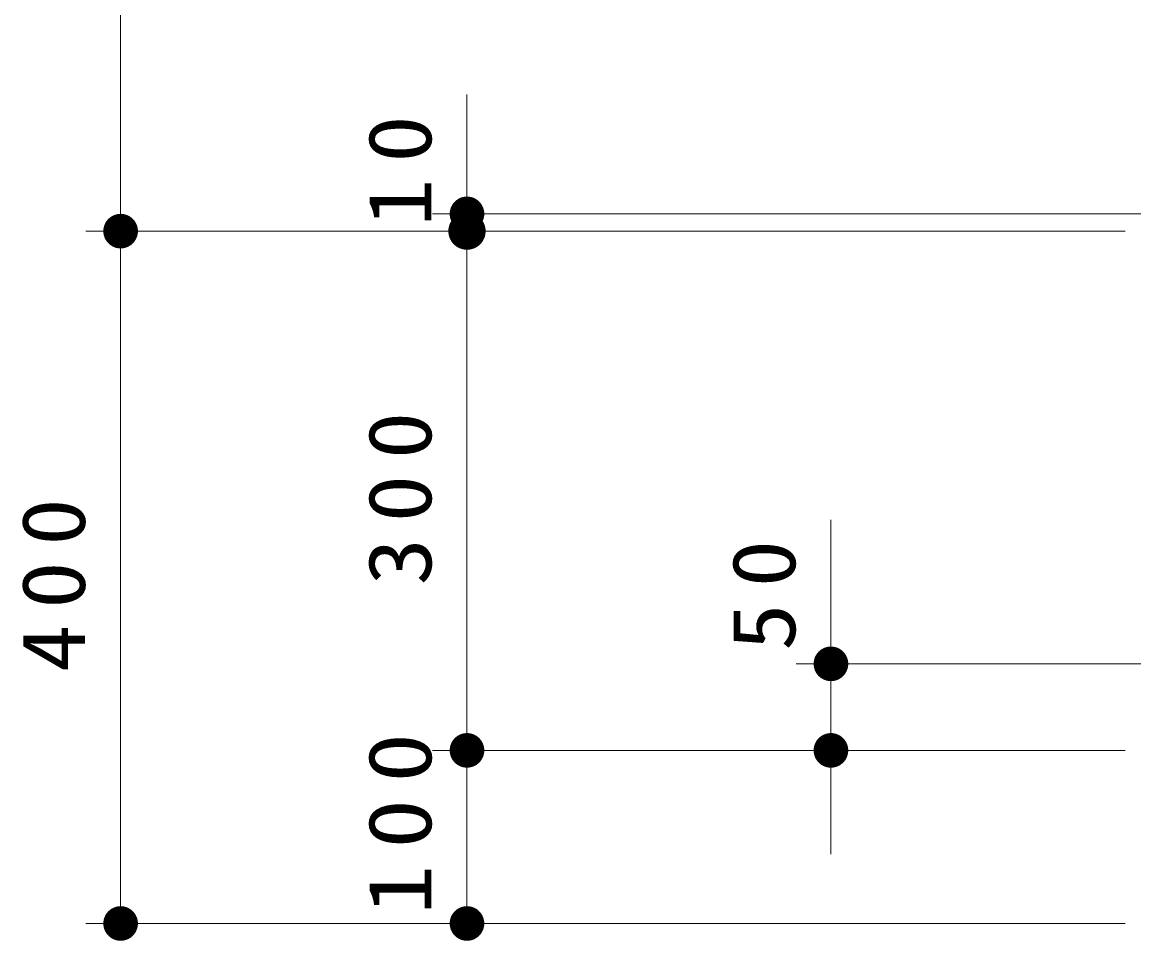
# Model space of a CAD drawing. Units: millimetres on the paper, with parts at other scales. Extents: x -365 to 0, y -5 to 257.
# Drawn here: x -240.15 to -208.06, y 75.77 to 102.31 of the extents above; entities that cross this region are included whole.
import ezdxf

# ---------------------------------------------------------------- set-up
doc = ezdxf.new("R2010")
doc.units = ezdxf.units.MM
doc.layers.add('1_20', color=7, linetype='Continuous', lineweight=25)
doc.styles.add('ＭＳ ゴシック', font='')
doc.styles.get('ＭＳ ゴシック').set_extended_font_data('MS Gothic')

# ---------------------------------------------------------------- blocks, each defined once
blk = doc.blocks.new('filled_dot')
at = {"color": 0, "linetype": 'Continuous', "lineweight": -2, "const_width": 1.25}
blk.add_lwpolyline([(-0.625, 0, 1), (0.625, 0, 1)], format="xyb", close=True, dxfattribs=at)

msp = doc.modelspace()

# ---------------------------------------------------------------- linework, layer by layer
at = {"layer": '1_20', "lineweight": 13}
for p, q in [((-237.309, 96.273), (-237.309, 116.273)), ((-227.309, 96.273), (-227.309, 100.216)), ((-205.309, 96.772), (-228.309, 96.772)), ((-208.309, 96.273), (-238.309, 96.273)), ((-237.309, 76.273), (-237.309, 96.273)), ((-227.309, 81.273), (-227.309, 96.273)), ((-216.802, 78.273), (-216.802, 87.931)), ((-199.822, 83.773), (-217.802, 83.773)), ((-208.309, 81.273), (-228.309, 81.273)), ((-227.309, 76.273), (-227.309, 81.273)), ((-208.309, 81.273), (-217.802, 81.273)), ((-208.309, 76.273), (-238.309, 76.273))]:
    msp.add_line(p, q, dxfattribs=at)

# ---------------------------------------------------------------- block references
for p, xscale, yscale, rotation in [((-227.309, 96.772), 0.4, 0.4, 270), ((-237.309, 96.273), 0.4, 0.4, 270), ((-237.309, 96.273), 0.4, 0.4, 90), ((-227.309, 96.273), 0.431, 0.431, 270), ((-227.309, 96.273), 0.4, 0.4, 90), ((-216.802, 83.773), 0.4, 0.4, 90), ((-227.309, 81.273), 0.4, 0.4, 270), ((-216.802, 81.273), 0.4, 0.4, 270), ((-237.309, 76.273), 0.4, 0.4, 90), ((-227.309, 76.273), 0.4, 0.4, 90)]:
    msp.add_blockref('filled_dot', p, dxfattribs=dict(at, xscale=xscale, yscale=yscale, rotation=rotation))

# ---------------------------------------------------------------- texts
at = {"layer": '1_20', "char_height": 1.833, "attachment_point": 8, "rotation": 90, "style": 'ＭＳ ゴシック'}
for s, insert in [('\\T1.34;\\W1.1;10', (-228.309, 98.248)), ('\\T1.33;\\W1.1;300', (-228.309, 88.773)), ('\\T1.33;\\W1.1;400', (-238.309, 86.273)), ('\\T1.34;\\W1.1;50', (-217.802, 85.983)), ('\\T1.33;\\W1.15;100', (-228.309, 79.389))]:
    msp.add_mtext(s, dxfattribs=dict(at, insert=insert))

doc.saveas('drawing.dxf')
